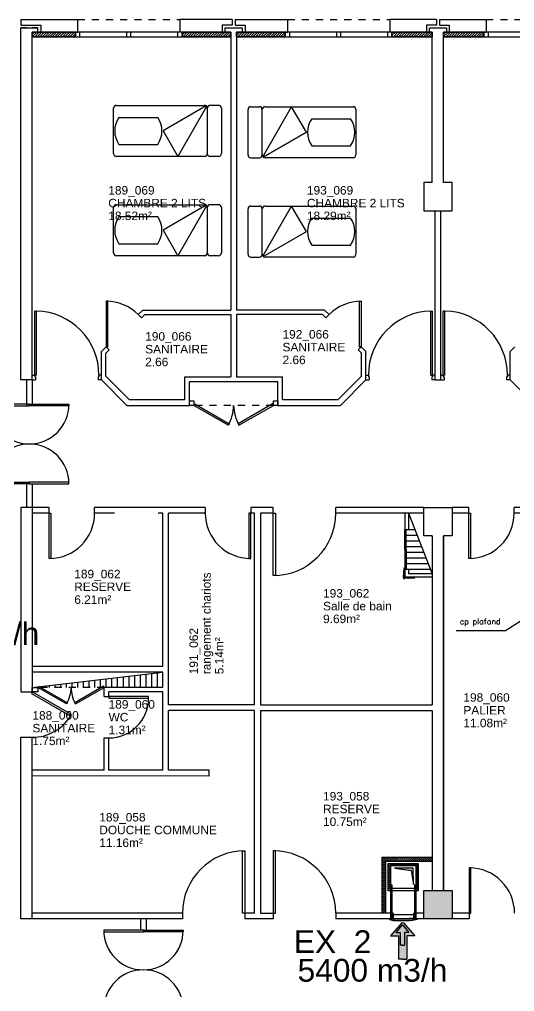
# Model space of a CAD drawing. Header units: millimetres. Extents: x -3.6 to 68.3, y -13.9 to 59.5.
# Drawn here: x 42.15 to 50.87, y -1.46 to 15.67 of the extents above; entities that cross this region are included whole.
import ezdxf
from ezdxf.enums import TextEntityAlignment as Align

# ---------------------------------------------------------------- set-up
doc = ezdxf.new("R2010")
doc.units = ezdxf.units.MM
for name, pattern in [('CACHÉ', [0.25, 0.125, -0.125]), ('CONTINU', [0]), ('POINTILLÉS', [0.1, 0.05, -0.05])]:
    doc.linetypes.add(name, pattern=pattern)
for name, color, linetype in [('001 mur', 7, 'Continuous'), ('001 Murs', 7, 'Continuous'), ('002 poteaux', 7, 'Continuous'), ('003 murs porteurs', 7, 'Continuous'), ('003 porte', 7, 'Continuous'), ('004 cloisons', 7, 'Continuous'), ('004 isolation', 8, 'Continuous'), ('005 Portes', 7, 'Continuous'), ('008 electrique', 7, 'Continuous'), ('317 Extraction rdc+1er', 8, 'Continuous'), ('32-Et futur', 30, 'Continuous'), ('400 Lits', 8, 'Continuous'), ('A_Etiqu_Local', 7, 'Continuous'), ('A_MUR_CLOIS', 7, 'CONTINU'), ('EXT', 10, 'Continuous'), ("Protection d'angle", 7, 'Continuous')]:
    doc.layers.add(name, color=color, linetype=linetype)
doc.styles.add('ARIAL', font='arial.ttf')
doc.styles.add('Attribut', font='arial.ttf')
doc.styles.add('ROMANS', font='ROMANS')
pattern_1 = [(45, (-145.07485, -56.446555), (-0.0176776695, 0.0176776695), [])]

# ---------------------------------------------------------------- blocks, each defined once
blk = doc.blocks.new('A_Etiqu_Local')
at = {"style": 'Attribut', "flags": 1}
for tag, p in [('CODE_HOPITAL', (-0.446, 1.632)), ('CODE_SITE', (-0.446, 1.407)), ('CODE_BATIMENT', (-0.446, 1.182)), ('CODE_SECTEUR', (-0.446, 0.957)), ('CODE_ETAGE', (-0.446, 0.732)), ('NOM_NORMALISE', (-0.446, -0.843)), ('SECTEUR_ACTIVITE', (-0.446, -1.068)), ('SOUS_SECTEUR_ACTIVITE', (-0.446, -1.293)), ('VOLUME', (-0.446, -1.518)), ('SERVICE', (-0.446, -1.743)), ('CODE_UG', (-0.446, -1.968)), ('CODE_UA', (-0.446, -2.193)), ('CODE_POLE', (-0.446, -2.418)), ('OCCUPANT_EXTERNE', (-0.446, -2.643)), ('DISPONIBILITE', (-0.446, -2.868)), ('ACCES_HANDICAPES', (-0.446, -3.093)), ('NATURE_SOL', (-0.446, -3.318)), ('RISQUE_LABORATOIRE', (-0.446, -3.543)), ('AMIANTE', (-0.446, -3.768))]:
    blk.add_attdef(tag, p, '', height=0.15, dxfattribs=at)
at = {"layer": 'A_Etiqu_Local', "style": 'Attribut'}
for tag, p in [('CODE_PIECE', (-0.446, 0.282)), ('NOM_USAGE', (-0.446, 0.057)), ('SURFACE', (-0.446, -0.168))]:
    blk.add_attdef(tag, p, '', height=0.15, dxfattribs=at)
blk = doc.blocks.new('new-FLECHE DF-csd')
blk.add_hatch(color=256).paths.add_polyline_path([(0, -0.018), (0, 0.018), (-0.254, 0.232), (-0.254, 0.078), (-0.7, 0.078), (-0.7, 0.018), (-0.7, 0), (-0.7, -0.018), (-0.7, -0.078), (-0.254, -0.078), (-0.254, -0.232)])
for p, q in [((0, 0.018), (-0.254, 0.232)), ((-0.254, 0.232), (-0.254, 0.078)), ((-0.254, 0.078), (-0.7, 0.078)), ((-0.7, 0.018), (-0.7, 0.078)), ((-0.7, 0.018), (-0.7, 0)), ((-0.7, -0.018), (-0.7, 0)), ((0, 0.018), (0, -0.018)), ((-0.7, -0.018), (-0.7, -0.078)), ((-0.254, -0.078), (-0.7, -0.078)), ((0, -0.018), (-0.254, -0.232)), ((-0.254, -0.232), (-0.254, -0.078))]:
    blk.add_line(p, q)

msp = doc.modelspace()

# ---------------------------------------------------------------- hatches: boundary and pattern name
at = {"layer": '32-Et futur'}
h = msp.add_hatch(color=8, dxfattribs=at)
h.dxf.hatch_style = 1
h.paths.add_polyline_path([(56.975, 7.074), (56.475, 7.074), (56.475, 6.574), (56.975, 6.574)])
h.paths.add_polyline_path([(49.775, 0.324), (49.423, 0.324), (49.275, 0.324), (49.275, -0.176), (49.775, -0.176)])
at = {"layer": 'EXT', "lineweight": 9}
h = msp.add_hatch(dxfattribs=at)
h.set_pattern_fill('ANSI31', color=8, scale=0.2, style=0)
h.set_pattern_definition(pattern_1)
h.paths.add_polyline_path([(48.609, 0.842), (49.423, 0.842), (49.423, 0.912), (48.539, 0.912), (48.539, -0.076), (48.609, -0.076)])
h.paths.add_polyline_path([(48.689, 0.762), (49.139, 0.762), (49.139, 0.36), (49.139, 0.32), (49.179, 0.32), (49.179, 0.802), (48.649, 0.802), (48.649, 0.32), (48.689, 0.32), (48.689, 0.419)], flags=17)
at = {"layer": 'EXT', "ltscale": 0.01}
msp.add_hatch(color=8, dxfattribs=at).paths.add_polyline_path([(49.095, 0.431), (49.09, 0.718), (48.76, 0.717), (49.051, 0.678)])
msp.add_hatch(color=8, dxfattribs=at).paths.add_polyline_path([(49.095, 0.431), (49.09, 0.718), (48.76, 0.717), (49.051, 0.678)])
at = {"layer": 'EXT', "lineweight": 9}
h = msp.add_hatch(dxfattribs=at)
h.set_pattern_fill('ANSI31', color=8, scale=0.2, style=0)
h.set_pattern_definition(pattern_1)
h.paths.add_polyline_path([(48.717, -0.176), (48.717, 0.419), (48.689, 0.419), (48.689, -0.176)])
h.paths.add_polyline_path([(49.139, -0.176), (49.139, 0.419), (49.111, 0.419), (49.111, -0.176)])

# ---------------------------------------------------------------- linework, layer by layer
at = {"layer": '001 mur', "color": 8, "linetype": 'Continuous'}
for p, q in [((42.375, 7.074), (42.175, 7.074)), ((42.175, 7.074), (42.175, 6.999)), ((42.375, 7.074), (42.375, 3.824)), ((42.675, 7.074), (42.375, 7.074)), ((42.675, 6.974), (42.675, 7.074)), ((43.475, 6.974), (43.475, 7.074)), ((44.875, 7.074), (43.475, 7.074)), ((45.425, 7.074), (44.875, 7.074)), ((45.425, 7.074), (45.425, 6.974)), ((46.623, 7.074), (46.225, 7.074)), ((46.225, 7.074), (46.225, 6.974)), ((46.623, 6.974), (46.623, 7.074)), ((47.723, 6.974), (47.723, 7.074)), ((49.275, 7.074), (47.723, 7.074)), ((49.275, 6.574), (49.275, 7.074)), ((49.275, 7.074), (49.775, 7.074)), ((49.775, 7.074), (49.775, 6.574)), ((42.175, 6.999), (42.175, 3.824)), ((42.675, 6.974), (42.375, 6.974)), ((43.825, 6.974), (43.475, 6.974)), ((44.675, 4.274), (44.675, 6.974)), ((44.775, 3.594), (44.775, 6.974)), ((45.425, 6.974), (44.775, 6.974)), ((46.295, 6.974), (46.225, 6.974)), ((46.295, 3.594), (46.295, 6.974)), ((46.623, 6.974), (46.395, 6.974)), ((49.275, 6.974), (47.723, 6.974)), ((49.158, 6.579), (48.961, 6.579)), ((49.119, 6.679), (49.003, 6.679)), ((49.423, 6.574), (49.275, 6.574)), ((49.423, 6.574), (49.423, 3.594)), ((49.623, 6.574), (49.623, 0.324)), ((49.623, 0.324), (49.623, 6.574)), ((49.623, 6.574), (49.623, 0.324)), ((49.775, 6.574), (49.623, 6.574)), ((49.202, 6.479), (48.961, 6.479)), ((49.237, 6.379), (48.962, 6.379)), ((49.276, 6.279), (48.962, 6.279)), ((49.315, 6.179), (48.963, 6.179)), ((49.354, 6.079), (48.963, 6.079)), ((49.423, 5.844), (48.943, 5.844)), ((49.394, 5.979), (49.003, 5.979)), ((49.423, 5.904), (49.003, 5.904)), ((44.675, 4.274), (42.375, 4.274)), ((44.675, 4.174), (42.375, 4.174)), ((42.375, 3.904), (44.675, 4.174)), ((44.175, 4.115), (44.175, 3.904)), ((44.275, 4.127), (44.275, 3.904)), ((44.375, 4.139), (44.375, 3.904)), ((44.475, 4.151), (44.475, 3.904)), ((44.575, 4.162), (44.575, 3.904)), ((44.675, 3.904), (44.675, 4.174)), ((42.775, 3.951), (42.775, 3.904)), ((42.875, 3.963), (42.875, 3.904)), ((42.975, 3.975), (42.975, 3.904)), ((43.075, 3.986), (43.075, 3.904)), ((43.175, 3.998), (43.175, 3.904)), ((43.275, 4.01), (43.275, 3.904)), ((43.375, 4.022), (43.375, 3.904)), ((43.475, 4.033), (43.475, 3.904)), ((43.575, 4.04), (43.575, 3.904)), ((43.675, 4.057), (43.675, 3.904)), ((43.775, 4.067), (43.775, 3.904)), ((43.875, 4.08), (43.875, 3.904)), ((43.975, 4.092), (43.975, 3.904)), ((44.075, 4.104), (44.075, 3.904)), ((42.175, 3.824), (42.375, 3.824)), ((42.375, 3.824), (42.375, 3.904)), ((42.375, 3.904), (42.475, 3.904)), ((42.475, 3.824), (42.375, 3.824)), ((42.475, 3.904), (42.475, 3.824)), ((42.575, 3.928), (42.575, 3.904)), ((42.675, 3.94), (42.675, 3.904)), ((43.645, 3.744), (43.645, 3.904)), ((44.675, 3.904), (43.645, 3.904)), ((44.675, 3.824), (43.725, 3.824)), ((44.675, 2.444), (44.675, 3.824)), ((46.295, 3.594), (44.775, 3.594)), ((46.295, 3.494), (44.775, 3.494)), ((44.775, 2.444), (44.775, 3.494)), ((46.295, -0.076), (46.295, 3.494)), ((49.423, 3.494), (49.423, 0.324)), ((43.645, 2.444), (43.645, 3.014)), ((43.645, 3.014), (43.725, 3.014)), ((43.725, 2.444), (43.725, 3.014)), ((43.645, 2.444), (42.375, 2.444)), ((44.675, 2.444), (43.725, 2.444)), ((45.495, 2.342), (45.495, 2.444)), ((49.275, -0.176), (49.275, 0.324)), ((49.275, 0.324), (49.423, 0.324)), ((49.423, 0.324), (49.775, 0.324)), ((49.775, 0.324), (49.775, -0.176)), ((45.023, -0.076), (42.375, -0.076)), ((45.023, -0.076), (45.023, -0.176)), ((46.123, -0.076), (46.123, -0.176)), ((46.295, -0.076), (46.123, -0.076)), ((46.395, -0.076), (46.623, -0.076)), ((46.623, -0.076), (46.623, -0.176)), ((47.723, -0.076), (47.723, -0.176)), ((48.689, -0.076), (47.723, -0.076)), ((49.275, -0.076), (49.139, -0.076)), ((45.023, -0.176), (42.375, -0.176)), ((46.623, -0.176), (46.123, -0.176)), ((49.275, -0.176), (47.723, -0.176)), ((49.775, -0.176), (49.275, -0.176))]:
    msp.add_line(p, q, dxfattribs=at)
at = {"layer": '001 mur', "color": 8}
for p, q in [((46.395, 6.974), (46.395, 3.594)), ((48.943, 6.974), (48.943, 6.679)), ((49.003, 6.974), (49.003, 6.679)), ((49.003, 6.679), (48.943, 6.679)), ((48.943, 6.679), (48.96, 6.679)), ((48.947, 5.979), (48.943, 6.679)), ((48.96, 6.679), (48.964, 5.979)), ((49.003, 5.979), (48.943, 5.979)), ((48.943, 5.979), (48.943, 5.844)), ((48.964, 5.979), (48.947, 5.979)), ((49.003, 5.979), (49.003, 5.904)), ((49.423, 5.844), (49.423, 3.594)), ((46.395, 3.594), (49.423, 3.594)), ((46.395, 3.494), (46.395, -0.076))]:
    msp.add_line(p, q, dxfattribs=at)
at = {"layer": '001 Murs', "color": 8, "linetype": 'Continuous'}
for p, q in [((43.725, 3.744), (43.725, 3.824)), ((43.645, 3.744), (43.725, 3.744))]:
    msp.add_line(p, q, dxfattribs=at)
at = {"layer": '002 poteaux', "color": 8, "linetype": 'Continuous'}
for p, q in [((49.425, 12.8), (49.275, 12.8)), ((49.275, 12.8), (49.275, 12.3)), ((49.775, 12.8), (49.625, 12.8)), ((49.775, 12.3), (49.775, 12.8)), ((49.275, 12.3), (49.775, 12.3))]:
    msp.add_line(p, q, dxfattribs=at)
at = {"layer": '003 murs porteurs', "color": 8, "linetype": 'CACHÉ'}
for p, q in [((43.175, 15.674), (44.975, 15.674)), ((46.875, 15.674), (48.675, 15.674)), ((50.375, 15.674), (52.175, 15.674))]:
    msp.add_line(p, q, dxfattribs=at)
at = {"layer": '003 murs porteurs', "color": 8, "linetype": 'POINTILLÉS'}
for p, q in [((42.475, 15.524), (42.175, 15.524)), ((42.375, 15.449), (42.475, 15.449)), ((42.375, 15.449), (42.475, 15.449)), ((42.475, 15.449), (42.475, 15.524))]:
    msp.add_line(p, q, dxfattribs=at)
at = {"layer": '003 murs porteurs', "color": 8, "linetype": 'Continuous'}
for p, q in [((45.775, 15.449), (45.775, 15.524)), ((45.775, 15.524), (46.075, 15.524)), ((45.875, 15.449), (45.775, 15.449)), ((45.875, 15.524), (45.975, 15.524)), ((46.075, 15.449), (45.975, 15.449)), ((46.075, 15.524), (46.075, 15.449)), ((49.375, 15.449), (49.375, 15.524)), ((49.375, 15.524), (49.675, 15.524)), ((49.425, 15.449), (49.375, 15.449)), ((49.425, 12.8), (49.425, 15.449)), ((49.475, 15.524), (49.575, 15.524)), ((49.625, 12.8), (49.625, 15.449)), ((49.675, 15.449), (49.625, 15.449)), ((49.675, 15.524), (49.675, 15.449))]:
    msp.add_line(p, q, dxfattribs=at)
at = {"layer": '003 porte', "color": 8, "linetype": 'Continuous'}
for p, q in [((43.707, 10.707), (43.677, 10.707)), ((43.677, 10.707), (43.677, 9.907)), ((43.707, 9.907), (43.707, 10.707)), ((48.143, 9.907), (48.143, 10.707)), ((48.143, 10.707), (48.173, 10.707)), ((48.173, 10.707), (48.173, 9.907)), ((42.419, 9.404), (42.419, 10.536)), ((42.449, 10.536), (42.419, 10.536)), ((42.449, 9.404), (42.449, 10.536)), ((49.401, 9.404), (49.401, 10.536)), ((49.401, 10.536), (49.431, 10.536)), ((49.431, 9.404), (49.431, 10.536)), ((49.619, 9.404), (49.619, 10.536)), ((49.649, 10.536), (49.619, 10.536)), ((49.649, 9.404), (49.649, 10.536)), ((43.677, 9.907), (43.707, 9.907)), ((48.173, 9.907), (48.143, 9.907)), ((42.375, 9.324), (42.375, 9.404)), ((42.375, 9.404), (42.419, 9.404)), ((42.375, 9.324), (42.435, 9.324)), ((42.419, 9.404), (42.419, 9.377)), ((42.449, 9.404), (42.419, 9.404)), ((42.419, 9.377), (42.435, 9.377)), ((42.435, 9.377), (42.435, 9.324)), ((43.535, 9.377), (43.535, 9.324)), ((43.551, 9.377), (43.535, 9.377)), ((43.595, 9.324), (43.535, 9.324)), ((43.551, 9.404), (43.551, 9.377)), ((43.595, 9.404), (43.551, 9.404)), ((43.595, 9.324), (43.595, 9.404)), ((48.255, 9.324), (48.255, 9.404)), ((48.255, 9.404), (48.299, 9.404)), ((48.255, 9.324), (48.315, 9.324)), ((48.299, 9.404), (48.299, 9.377)), ((48.299, 9.377), (48.315, 9.377)), ((48.315, 9.377), (48.315, 9.324)), ((49.401, 9.404), (49.431, 9.404)), ((49.415, 9.377), (49.415, 9.324)), ((49.431, 9.377), (49.415, 9.377)), ((49.475, 9.324), (49.415, 9.324)), ((49.431, 9.404), (49.431, 9.377)), ((49.475, 9.404), (49.431, 9.404)), ((49.475, 9.324), (49.475, 9.404)), ((49.576, 9.324), (49.576, 9.404)), ((49.576, 9.404), (49.619, 9.404)), ((49.576, 9.324), (49.635, 9.324)), ((49.619, 9.404), (49.619, 9.377)), ((49.649, 9.404), (49.619, 9.404)), ((49.619, 9.377), (49.635, 9.377)), ((49.635, 9.377), (49.635, 9.324)), ((50.735, 9.377), (50.735, 9.324)), ((50.751, 9.377), (50.735, 9.377)), ((50.795, 9.324), (50.735, 9.324)), ((50.751, 9.404), (50.751, 9.377)), ((50.795, 9.404), (50.751, 9.404)), ((50.795, 9.324), (50.795, 9.404)), ((45.145, 8.874), (45.145, 8.954)), ((45.145, 8.954), (45.225, 8.954)), ((45.225, 8.954), (45.225, 8.874)), ((46.625, 8.874), (46.625, 8.954)), ((46.625, 8.954), (46.705, 8.954)), ((46.705, 8.954), (46.705, 8.874)), ((45.225, 8.874), (45.145, 8.874)), ((46.705, 8.874), (46.625, 8.874)), ((42.675, 6.174), (42.675, 6.974)), ((42.675, 6.974), (42.705, 6.974)), ((42.705, 6.974), (42.705, 6.174)), ((46.195, 6.974), (46.195, 6.174)), ((46.225, 6.974), (46.195, 6.974)), ((46.225, 6.174), (46.225, 6.974)), ((46.623, 5.874), (46.623, 6.974)), ((46.623, 6.974), (46.664, 6.974)), ((46.664, 6.974), (46.664, 5.874)), ((50.068, 6.174), (50.068, 6.974)), ((50.068, 6.974), (50.098, 6.974)), ((50.098, 6.974), (50.098, 6.174)), ((42.705, 6.174), (42.675, 6.174)), ((46.195, 6.174), (46.225, 6.174)), ((50.098, 6.174), (50.068, 6.174)), ((46.664, 5.874), (46.623, 5.874)), ((42.375, 3.824), (42.36, 3.798)), ((42.36, 3.798), (43.053, 3.398)), ((43.068, 3.424), (42.375, 3.824)), ((42.475, 3.904), (42.488, 3.926)), ((42.981, 3.612), (42.475, 3.904)), ((42.488, 3.926), (42.994, 3.634)), ((43.632, 3.926), (43.126, 3.634)), ((43.138, 3.612), (43.645, 3.904)), ((43.645, 3.904), (43.632, 3.926)), ((42.994, 3.634), (42.981, 3.612)), ((43.126, 3.634), (43.138, 3.612)), ((44.425, 3.744), (43.725, 3.744)), ((43.725, 3.744), (43.725, 3.714)), ((43.725, 3.714), (44.425, 3.714)), ((44.425, 3.714), (44.425, 3.744)), ((43.053, 3.398), (43.068, 3.424)), ((46.082, -0.076), (46.082, 1.024)), ((46.082, 1.024), (46.123, 1.024)), ((46.123, 1.024), (46.123, -0.076)), ((46.664, 1.024), (46.623, 1.024)), ((46.623, 1.024), (46.623, -0.076)), ((46.664, -0.076), (46.664, 1.024)), ((50.105, 0.724), (50.075, 0.724)), ((50.075, 0.724), (50.075, -0.076)), ((50.105, -0.076), (50.105, 0.724)), ((46.123, -0.076), (46.082, -0.076)), ((46.623, -0.076), (46.664, -0.076)), ((50.075, -0.076), (50.105, -0.076))]:
    msp.add_line(p, q, dxfattribs=at)
at = {"layer": '003 porte', "color": 8, "linetype": 'CACHÉ'}
for p, q in [((46.625, 8.874), (45.225, 8.874)), ((43.645, 3.904), (42.475, 3.904))]:
    msp.add_line(p, q, dxfattribs=at)
at = {"layer": '003 porte', "color": 8, "linetype": 'Continuous'}
for centre, radius, start, end in [((43.677, 9.907), 0.8, 45, 90), ((48.173, 9.907), 0.8, 90, 135), ((42.675, 6.974), 0.8, 270, 0), ((46.225, 6.974), 0.8, 180, 270), ((46.623, 6.974), 1.1, 270, 0), ((50.068, 6.974), 0.8, 270, 0), ((42.475, 3.904), 0.585, 330, 0), ((43.645, 3.904), 0.585, 180, 210), ((43.725, 3.714), 0.7, 270, 0), ((42.375, 3.824), 0.8, 270, 330), ((46.123, -0.076), 1.1, 90, 180), ((46.623, -0.076), 1.1, 360, 90), ((50.075, -0.076), 0.8, 360, 90)]:
    msp.add_arc(centre, radius, start, end, dxfattribs=at)
at = {"layer": '003 porte', "color": 8}
for centre, start, end in [((42.419, 9.404), 0, 88.4814), ((49.431, 9.404), 91.5186, 180), ((49.619, 9.404), 0, 88.4814)]:
    msp.add_arc(centre, 1.132, start, end, dxfattribs=at)
at = {"layer": '004 cloisons', "color": 8, "linetype": 'Continuous'}
for p, q in [((42.175, 15.674), (42.175, 15.574)), ((42.175, 15.674), (43.175, 15.674)), ((43.175, 15.674), (43.175, 15.449)), ((44.975, 15.674), (44.975, 15.449)), ((45.9, 15.674), (44.975, 15.674)), ((45.9, 15.674), (45.9, 15.574)), ((45.95, 15.674), (46.875, 15.674)), ((45.95, 15.674), (45.95, 15.574)), ((46.875, 15.674), (46.875, 15.449)), ((48.675, 15.674), (48.675, 15.449)), ((49.5, 15.674), (48.675, 15.674)), ((49.5, 15.674), (49.5, 15.574)), ((49.55, 15.674), (50.375, 15.674)), ((49.55, 15.674), (49.55, 15.574)), ((50.375, 15.674), (50.375, 15.449)), ((42.175, 15.574), (42.525, 15.574)), ((42.175, 15.524), (42.375, 15.524)), ((42.175, 9.399), (42.175, 15.524)), ((42.375, 15.524), (42.475, 15.524)), ((42.375, 9.324), (42.375, 15.449)), ((42.375, 15.449), (42.475, 15.449)), ((42.475, 15.449), (42.475, 15.524)), ((42.525, 15.574), (42.525, 15.449)), ((42.525, 15.449), (43.175, 15.449)), ((43.135, 15.449), (43.135, 15.369)), ((43.215, 15.449), (43.135, 15.449)), ((44.935, 15.449), (43.215, 15.449)), ((43.215, 15.369), (43.215, 15.449)), ((44.035, 15.449), (44.035, 15.369)), ((44.115, 15.449), (44.035, 15.449)), ((44.115, 15.369), (44.115, 15.449)), ((44.935, 15.449), (44.935, 15.369)), ((45.015, 15.449), (44.935, 15.449)), ((45.725, 15.449), (44.975, 15.449)), ((45.015, 15.369), (45.015, 15.449)), ((45.725, 15.574), (45.725, 15.449)), ((45.9, 15.574), (45.725, 15.574)), ((45.875, 15.449), (45.875, 10.554)), ((45.95, 15.574), (46.125, 15.574)), ((45.975, 15.449), (45.975, 10.554)), ((46.125, 15.574), (46.125, 15.449)), ((46.125, 15.449), (46.875, 15.449)), ((46.835, 15.449), (46.835, 15.369)), ((46.915, 15.449), (46.835, 15.449)), ((48.635, 15.449), (46.915, 15.449)), ((46.915, 15.369), (46.915, 15.449)), ((47.735, 15.449), (47.735, 15.369)), ((47.815, 15.449), (47.735, 15.449)), ((47.815, 15.369), (47.815, 15.449)), ((48.635, 15.449), (48.635, 15.369)), ((48.715, 15.449), (48.635, 15.449)), ((49.325, 15.449), (48.675, 15.449)), ((48.715, 15.369), (48.715, 15.449)), ((49.325, 15.574), (49.325, 15.449)), ((49.5, 15.574), (49.325, 15.574)), ((49.55, 15.574), (49.725, 15.574)), ((49.725, 15.574), (49.725, 15.449)), ((49.725, 15.449), (50.375, 15.449)), ((50.335, 15.449), (50.335, 15.369)), ((50.415, 15.449), (50.335, 15.449)), ((52.135, 15.449), (50.415, 15.449)), ((50.415, 15.369), (50.415, 15.449)), ((43.135, 15.369), (43.215, 15.369)), ((43.215, 15.369), (44.935, 15.369)), ((44.035, 15.369), (44.115, 15.369)), ((44.935, 15.369), (45.015, 15.369)), ((46.835, 15.369), (46.915, 15.369)), ((46.915, 15.369), (48.635, 15.369)), ((47.735, 15.369), (47.815, 15.369)), ((48.635, 15.369), (48.715, 15.369)), ((50.335, 15.369), (50.415, 15.369)), ((50.415, 15.369), (52.135, 15.369)), ((49.475, 9.324), (49.475, 12.3)), ((49.575, 9.324), (49.575, 12.3)), ((44.243, 10.472), (44.325, 10.554)), ((44.243, 10.472), (44.299, 10.416)), ((44.299, 10.416), (44.358, 10.474)), ((44.325, 10.554), (45.875, 10.554)), ((44.358, 10.474), (45.875, 10.474)), ((45.875, 10.474), (45.875, 9.374)), ((47.525, 10.554), (45.975, 10.554)), ((47.492, 10.474), (45.975, 10.474)), ((45.975, 10.474), (45.975, 9.374)), ((47.551, 10.416), (47.492, 10.474)), ((47.607, 10.472), (47.525, 10.554)), ((47.607, 10.472), (47.551, 10.416)), ((43.595, 9.824), (43.677, 9.907)), ((43.595, 9.324), (43.595, 9.824)), ((43.675, 9.791), (43.734, 9.85)), ((43.675, 9.386), (43.675, 9.791)), ((43.677, 9.907), (43.734, 9.85)), ((48.173, 9.907), (48.117, 9.85)), ((48.175, 9.791), (48.117, 9.85)), ((48.255, 9.824), (48.173, 9.907)), ((48.175, 9.386), (48.175, 9.791)), ((48.255, 9.324), (48.255, 9.824)), ((50.795, 9.824), (50.877, 9.907)), ((50.795, 9.324), (50.795, 9.824)), ((42.175, 9.324), (42.175, 9.399)), ((42.375, 9.324), (42.175, 9.324)), ((42.274, 9.324), (42.274, 8.863)), ((42.374, 9.324), (42.374, 8.863)), ((43.595, 9.324), (44.045, 8.874)), ((43.675, 9.386), (44.086, 8.974)), ((45.065, 8.974), (45.065, 9.374)), ((45.065, 9.374), (45.875, 9.374)), ((45.145, 9.294), (46.705, 9.294)), ((45.145, 8.874), (45.145, 9.294)), ((45.975, 9.374), (46.785, 9.374)), ((46.705, 8.874), (46.705, 9.294)), ((46.785, 8.974), (46.785, 9.374)), ((48.175, 9.386), (47.764, 8.974)), ((48.255, 9.324), (47.805, 8.874)), ((49.475, 9.324), (49.575, 9.324)), ((50.795, 9.324), (51.245, 8.874)), ((44.086, 8.974), (45.065, 8.974)), ((46.785, 8.974), (47.764, 8.974)), ((44.045, 8.874), (45.145, 8.874)), ((46.705, 8.874), (47.805, 8.874)), ((42.274, 7.493), (42.274, 7.074)), ((42.374, 7.493), (42.374, 7.074)), ((50.068, 7.074), (49.775, 7.074)), ((50.068, 6.974), (50.068, 7.074)), ((51.125, 7.074), (50.868, 7.074)), ((50.868, 6.974), (50.868, 7.074)), ((50.068, 6.974), (49.775, 6.974)), ((51.025, 6.974), (50.868, 6.974)), ((42.175, 3.024), (42.375, 3.024)), ((42.175, -0.101), (42.175, 3.024)), ((42.375, -0.176), (42.375, 3.024)), ((45.495, 2.444), (44.775, 2.444)), ((45.495, 2.342), (42.375, 2.344)), ((42.175, -0.176), (42.175, -0.101)), ((50.075, -0.076), (49.775, -0.076)), ((50.075, -0.076), (50.075, -0.176)), ((42.375, -0.176), (42.175, -0.176)), ((44.286, -0.176), (44.286, -0.374)), ((44.386, -0.176), (44.386, -0.374)), ((50.075, -0.176), (49.775, -0.176))]:
    msp.add_line(p, q, dxfattribs=at)
at = {"layer": '004 cloisons', "color": 8}
msp.add_line((46.395, 3.494), (49.423, 3.494), dxfattribs=at)
at = {"layer": '004 isolation', "color": 8, "linetype": 'Continuous'}
for p, q in [((42.411, 15.449), (42.375, 15.413)), ((42.375, 15.449), (43.135, 15.449)), ((42.375, 15.369), (42.375, 15.449)), ((42.375, 15.449), (43.135, 15.449)), ((42.375, 15.369), (42.375, 15.449)), ((42.375, 15.449), (42.375, 15.369)), ((43.135, 15.449), (42.375, 15.449)), ((42.376, 15.369), (42.455, 15.449)), ((42.5, 15.449), (42.42, 15.369)), ((42.464, 15.369), (42.544, 15.449)), ((42.588, 15.449), (42.508, 15.369)), ((42.552, 15.369), (42.632, 15.449)), ((42.676, 15.449), (42.596, 15.369)), ((42.641, 15.369), (42.721, 15.449)), ((42.765, 15.449), (42.685, 15.369)), ((42.729, 15.369), (42.809, 15.449)), ((42.853, 15.449), (42.773, 15.369)), ((42.817, 15.369), (42.897, 15.449)), ((42.942, 15.449), (42.862, 15.369)), ((42.906, 15.369), (42.986, 15.449)), ((43.03, 15.449), (42.95, 15.369)), ((42.994, 15.369), (43.074, 15.449)), ((43.118, 15.449), (43.038, 15.369)), ((43.083, 15.369), (43.135, 15.422)), ((43.135, 15.449), (43.135, 15.369)), ((43.135, 15.449), (43.135, 15.369)), ((43.135, 15.369), (43.135, 15.449)), ((45.019, 15.449), (45.015, 15.445)), ((45.015, 15.401), (45.063, 15.449)), ((45.015, 15.449), (45.875, 15.449)), ((45.015, 15.369), (45.015, 15.449)), ((45.015, 15.449), (45.875, 15.449)), ((45.015, 15.369), (45.015, 15.449)), ((45.015, 15.449), (45.015, 15.369)), ((45.875, 15.449), (45.015, 15.449)), ((45.107, 15.449), (45.027, 15.369)), ((45.071, 15.369), (45.151, 15.449)), ((45.196, 15.449), (45.116, 15.369)), ((45.16, 15.369), (45.24, 15.449)), ((45.284, 15.449), (45.204, 15.369)), ((45.248, 15.369), (45.328, 15.449)), ((45.372, 15.449), (45.292, 15.369)), ((45.337, 15.369), (45.417, 15.449)), ((45.461, 15.449), (45.381, 15.369)), ((45.425, 15.369), (45.505, 15.449)), ((45.549, 15.449), (45.469, 15.369)), ((45.513, 15.369), (45.593, 15.449)), ((45.638, 15.449), (45.558, 15.369)), ((45.602, 15.369), (45.682, 15.449)), ((45.726, 15.449), (45.646, 15.369)), ((45.69, 15.369), (45.77, 15.449)), ((45.814, 15.449), (45.734, 15.369)), ((45.778, 15.369), (45.858, 15.449)), ((45.875, 15.422), (45.823, 15.369)), ((45.875, 15.449), (45.875, 15.369)), ((45.875, 15.449), (45.875, 15.369)), ((45.875, 15.369), (45.875, 15.449)), ((45.991, 15.449), (45.975, 15.433)), ((45.975, 15.389), (46.035, 15.449)), ((46.835, 15.449), (45.975, 15.449)), ((45.975, 15.449), (45.975, 15.369)), ((46.835, 15.449), (45.975, 15.449)), ((45.975, 15.449), (45.975, 15.369)), ((45.975, 15.369), (45.975, 15.449)), ((45.975, 15.449), (46.835, 15.449)), ((46.079, 15.449), (45.999, 15.369)), ((46.044, 15.369), (46.124, 15.449)), ((46.168, 15.449), (46.088, 15.369)), ((46.132, 15.369), (46.212, 15.449)), ((46.256, 15.449), (46.176, 15.369)), ((46.22, 15.369), (46.3, 15.449)), ((46.345, 15.449), (46.265, 15.369)), ((46.309, 15.369), (46.389, 15.449)), ((46.433, 15.449), (46.353, 15.369)), ((46.397, 15.369), (46.477, 15.449)), ((46.521, 15.449), (46.441, 15.369)), ((46.486, 15.369), (46.566, 15.449)), ((46.61, 15.449), (46.53, 15.369)), ((46.574, 15.369), (46.654, 15.449)), ((46.698, 15.449), (46.618, 15.369)), ((46.662, 15.369), (46.742, 15.449)), ((46.787, 15.449), (46.707, 15.369)), ((46.751, 15.369), (46.831, 15.449)), ((46.835, 15.369), (46.835, 15.449)), ((46.835, 15.369), (46.835, 15.449)), ((46.835, 15.449), (46.835, 15.369)), ((48.731, 15.449), (48.715, 15.433)), ((48.715, 15.389), (48.775, 15.449)), ((48.715, 15.449), (49.425, 15.449)), ((48.715, 15.369), (48.715, 15.449)), ((48.715, 15.449), (49.425, 15.449)), ((48.715, 15.369), (48.715, 15.449)), ((48.715, 15.449), (48.715, 15.369)), ((49.425, 15.449), (48.715, 15.449)), ((48.819, 15.449), (48.739, 15.369)), ((48.784, 15.369), (48.864, 15.449)), ((48.908, 15.449), (48.828, 15.369)), ((48.872, 15.369), (48.952, 15.449)), ((48.996, 15.449), (48.916, 15.369)), ((48.96, 15.369), (49.04, 15.449)), ((49.085, 15.449), (49.005, 15.369)), ((49.049, 15.369), (49.129, 15.449)), ((49.173, 15.449), (49.093, 15.369)), ((49.137, 15.369), (49.217, 15.449)), ((49.261, 15.449), (49.181, 15.369)), ((49.226, 15.369), (49.306, 15.449)), ((49.35, 15.449), (49.27, 15.369)), ((49.314, 15.369), (49.394, 15.449)), ((49.425, 15.436), (49.358, 15.369)), ((49.425, 15.449), (49.425, 15.369)), ((49.425, 15.449), (49.425, 15.369)), ((49.425, 15.369), (49.425, 15.449)), ((49.659, 15.449), (49.625, 15.415)), ((49.625, 15.371), (49.703, 15.449)), ((49.625, 15.449), (50.335, 15.449)), ((49.625, 15.369), (49.625, 15.449)), ((49.625, 15.449), (50.335, 15.449)), ((49.625, 15.369), (49.625, 15.449)), ((49.625, 15.449), (49.625, 15.369)), ((50.335, 15.449), (49.625, 15.449)), ((49.748, 15.449), (49.668, 15.369)), ((49.712, 15.369), (49.792, 15.449)), ((49.836, 15.449), (49.756, 15.369)), ((49.8, 15.369), (49.88, 15.449)), ((49.924, 15.449), (49.844, 15.369)), ((49.889, 15.369), (49.969, 15.449)), ((50.013, 15.449), (49.933, 15.369)), ((49.977, 15.369), (50.057, 15.449)), ((50.101, 15.449), (50.021, 15.369)), ((50.065, 15.369), (50.145, 15.449)), ((50.189, 15.449), (50.11, 15.369)), ((50.154, 15.369), (50.234, 15.449)), ((50.278, 15.449), (50.198, 15.369)), ((50.242, 15.369), (50.322, 15.449)), ((50.335, 15.418), (50.286, 15.369)), ((50.335, 15.449), (50.335, 15.369)), ((50.335, 15.449), (50.335, 15.369)), ((50.335, 15.369), (50.335, 15.449)), ((43.135, 15.369), (42.375, 15.369)), ((43.135, 15.369), (42.375, 15.369)), ((42.375, 15.369), (43.135, 15.369)), ((43.135, 15.377), (43.127, 15.369)), ((45.875, 15.369), (45.015, 15.369)), ((45.875, 15.369), (45.015, 15.369)), ((45.015, 15.369), (45.875, 15.369)), ((45.867, 15.369), (45.875, 15.377)), ((45.975, 15.369), (46.835, 15.369)), ((45.975, 15.369), (46.835, 15.369)), ((46.835, 15.369), (45.975, 15.369)), ((46.835, 15.409), (46.795, 15.369)), ((49.425, 15.369), (48.715, 15.369)), ((49.425, 15.369), (48.715, 15.369)), ((48.715, 15.369), (49.425, 15.369)), ((49.402, 15.369), (49.425, 15.392)), ((50.335, 15.369), (49.625, 15.369)), ((50.335, 15.369), (49.625, 15.369)), ((49.625, 15.369), (50.335, 15.369)), ((50.33, 15.369), (50.335, 15.374))]:
    msp.add_line(p, q, dxfattribs=at)
at = {"layer": '005 Portes', "color": 8, "linetype": 'Continuous'}
for p, q in [((42.323, 8.893), (41.623, 8.893)), ((41.623, 8.863), (42.323, 8.863)), ((42.323, 8.863), (42.323, 8.893)), ((42.323, 8.893), (43.023, 8.893)), ((42.323, 8.863), (42.323, 8.893)), ((43.023, 8.863), (42.323, 8.863)), ((43.023, 8.893), (43.023, 8.863)), ((45.225, 8.874), (45.24, 8.9)), ((45.831, 8.524), (45.225, 8.874)), ((45.24, 8.9), (45.846, 8.55)), ((46.61, 8.9), (46.004, 8.55)), ((46.019, 8.524), (46.625, 8.874)), ((46.625, 8.874), (46.61, 8.9)), ((45.846, 8.55), (45.831, 8.524)), ((46.004, 8.55), (46.019, 8.524)), ((41.623, 7.523), (42.323, 7.523)), ((42.323, 7.493), (41.623, 7.493)), ((42.323, 7.523), (42.323, 7.493)), ((43.023, 7.523), (42.323, 7.523)), ((42.323, 7.523), (42.323, 7.493)), ((42.323, 7.493), (43.023, 7.493)), ((43.023, 7.493), (43.023, 7.523)), ((44.335, -0.374), (43.635, -0.374)), ((43.635, -0.374), (43.635, -0.404)), ((43.635, -0.404), (44.335, -0.404)), ((44.335, -0.404), (44.335, -0.374)), ((44.335, -0.374), (45.035, -0.374)), ((44.335, -0.404), (44.335, -0.374)), ((45.035, -0.404), (44.335, -0.404)), ((45.035, -0.374), (45.035, -0.404))]:
    msp.add_line(p, q, dxfattribs=at)
for centre, start, end in [((42.323, 8.893), 180, 270), ((42.323, 8.893), 270, 360), ((45.225, 8.874), 330, 0), ((46.625, 8.874), 180, 210), ((42.323, 7.493), 90, 180), ((42.323, 7.493), 360, 90), ((44.335, -0.374), 180, 270), ((44.335, -0.374), 270, 360), ((44.335, -1.774), 90, 180), ((44.335, -1.774), 360, 90)]:
    msp.add_arc(centre, 0.7, start, end, dxfattribs=at)
at = {"layer": '008 electrique', "color": 8}
msp.add_line((49.003, 6.974), (49.423, 5.904), dxfattribs=at)
at = {"layer": '317 Extraction rdc+1er', "color": 8, "linetype": 'Continuous'}
for p, q in [((50.715, 4.909), (51.38, 5.333)), ((49.845, 4.909), (50.715, 4.909))]:
    msp.add_line(p, q, dxfattribs=at)
at = {"layer": '400 Lits', "color": 8, "linetype": 'Continuous'}
for p, q in [((43.81, 13.31), (43.81, 14.11)), ((43.86, 14.16), (45.41, 14.16)), ((45.441, 14.149), (44.68, 13.71)), ((45.449, 14.141), (44.94, 13.26)), ((45.46, 14.11), (45.46, 13.31)), ((45.46, 14.11), (45.46, 13.31)), ((45.46, 14.11), (45.46, 13.31)), ((45.66, 14.16), (45.51, 14.16)), ((45.71, 14.11), (45.71, 13.31)), ((46.178, 13.286), (46.178, 14.086)), ((46.228, 14.136), (46.378, 14.136)), ((46.428, 13.286), (46.428, 14.086)), ((46.428, 13.286), (46.428, 14.086)), ((46.428, 13.286), (46.428, 14.086)), ((46.439, 13.255), (46.947, 14.136)), ((46.478, 14.136), (48.028, 14.136)), ((47.207, 13.686), (46.947, 14.136)), ((48.078, 14.086), (48.078, 13.286)), ((43.904, 13.949), (44.586, 13.949)), ((47.302, 13.925), (47.983, 13.925)), ((44.68, 13.71), (44.94, 13.26)), ((47.207, 13.686), (46.447, 13.247)), ((46.447, 13.247), (47.207, 13.686)), ((43.904, 13.472), (44.586, 13.472)), ((47.302, 13.448), (47.983, 13.448)), ((45.41, 13.26), (43.86, 13.26)), ((45.66, 13.26), (45.51, 13.26)), ((46.228, 13.236), (46.378, 13.236)), ((48.028, 13.236), (46.478, 13.236)), ((43.81, 11.56), (43.81, 12.36)), ((43.86, 12.41), (45.41, 12.41)), ((45.441, 12.399), (44.68, 11.96)), ((45.449, 12.391), (44.94, 11.51)), ((45.46, 12.36), (45.46, 11.56)), ((45.46, 12.36), (45.46, 11.56)), ((45.46, 12.36), (45.46, 11.56)), ((45.66, 12.41), (45.51, 12.41)), ((45.71, 12.36), (45.71, 11.56)), ((46.178, 11.536), (46.178, 12.336)), ((46.228, 12.386), (46.378, 12.386)), ((46.428, 11.536), (46.428, 12.336)), ((46.428, 11.536), (46.428, 12.336)), ((46.428, 11.536), (46.428, 12.336)), ((46.439, 11.505), (46.947, 12.386)), ((46.478, 12.386), (48.028, 12.386)), ((47.207, 11.936), (46.947, 12.386)), ((48.078, 12.336), (48.078, 11.536)), ((43.904, 12.199), (44.586, 12.199)), ((47.302, 12.175), (47.983, 12.175)), ((44.68, 11.96), (44.94, 11.51)), ((46.447, 11.497), (47.207, 11.936)), ((43.904, 11.722), (44.586, 11.722)), ((47.302, 11.698), (47.983, 11.698)), ((45.41, 11.51), (43.86, 11.51)), ((45.66, 11.51), (45.51, 11.51)), ((46.228, 11.486), (46.378, 11.486)), ((48.028, 11.486), (46.478, 11.486))]:
    msp.add_line(p, q, dxfattribs=at)
for centre, radius, start, end in [((43.86, 14.11), 0.05, 89.9982, 179.9983), ((45.41, 14.11), 0.05, 0.0001, 89.9999), ((45.51, 14.11), 0.05, 90.0001, 179.9999), ((45.66, 14.11), 0.05, 360, 90), ((46.228, 14.086), 0.05, 89.9982, 179.9983), ((46.378, 14.086), 0.05, 0.0017, 90.0018), ((46.478, 14.086), 0.05, 89.9982, 179.9983), ((48.028, 14.086), 0.05, 360, 90), ((44.245, 13.71), 0.416, 145.0078, 214.9925), ((44.245, 13.71), 0.416, 325.0079, 34.9919), ((47.643, 13.686), 0.416, 145.0078, 214.9925), ((47.643, 13.686), 0.416, 325.0079, 34.9919), ((43.86, 13.31), 0.05, 180.0005, 270.0006), ((45.41, 13.31), 0.05, 269.9982, 359.9983), ((45.51, 13.31), 0.05, 180.0017, 270.0018), ((45.66, 13.31), 0.05, 269.9982, 359.9983), ((46.228, 13.286), 0.05, 180.0005, 270.0006), ((46.378, 13.286), 0.05, 269.9995, 359.9994), ((46.478, 13.286), 0.05, 180.0006, 270.0005), ((48.028, 13.286), 0.05, 269.9982, 359.9983), ((43.86, 12.36), 0.05, 89.9982, 179.9983), ((45.41, 12.36), 0.05, 0.0001, 89.9999), ((45.51, 12.36), 0.05, 90.0001, 179.9999), ((45.66, 12.36), 0.05, 360, 90), ((46.228, 12.336), 0.05, 89.9982, 179.9983), ((46.378, 12.336), 0.05, 0.0017, 90.0018), ((46.478, 12.336), 0.05, 89.9982, 179.9983), ((48.028, 12.336), 0.05, 360, 90), ((44.245, 11.96), 0.416, 145.0078, 214.9925), ((44.245, 11.96), 0.416, 325.0079, 34.9919), ((47.643, 11.936), 0.416, 145.0078, 214.9925), ((47.643, 11.936), 0.416, 325.0079, 34.9919), ((43.86, 11.56), 0.05, 180.0005, 270.0006), ((45.41, 11.56), 0.05, 269.9982, 359.9983), ((45.51, 11.56), 0.05, 180.0017, 270.0018), ((45.66, 11.56), 0.05, 269.9982, 359.9983), ((46.228, 11.536), 0.05, 180.0005, 270.0006), ((46.378, 11.536), 0.05, 269.9995, 359.9994), ((46.478, 11.536), 0.05, 180.0006, 270.0005), ((48.028, 11.536), 0.05, 269.9982, 359.9983)]:
    msp.add_arc(centre, radius, start, end, dxfattribs=at)
at = {"layer": 'A_MUR_CLOIS', "color": 8, "linetype": 'Continuous'}
msp.add_line((44.675, 6.974), (44.595, 6.974), dxfattribs=at)
at = {"layer": 'EXT', "color": 8}
for p, q in [((48.539, -0.076), (48.539, 0.912)), ((48.539, 0.912), (49.423, 0.912)), ((48.609, -0.076), (48.609, 0.842)), ((48.609, 0.842), (49.423, 0.842)), ((48.717, -0.077), (48.717, -0.176)), ((48.735, -0.077), (48.717, -0.077)), ((48.735, -0.077), (48.735, -0.176)), ((49.093, -0.103), (48.735, -0.103)), ((48.744, -0.176), (48.744, -0.167)), ((48.744, -0.167), (49.022, -0.167)), ((49.084, -0.167), (49.022, -0.167)), ((49.084, -0.176), (49.084, -0.167)), ((49.093, -0.077), (49.093, -0.176)), ((49.093, -0.077), (49.111, -0.077)), ((49.111, -0.077), (49.111, -0.176)), ((48.671, -0.176), (48.671, -0.185)), ((48.671, -0.185), (48.744, -0.203)), ((48.717, -0.176), (48.735, -0.176)), ((48.735, -0.176), (48.744, -0.176)), ((48.744, -0.176), (48.744, -0.203)), ((48.744, -0.176), (49.022, -0.176)), ((48.744, -0.203), (49.022, -0.203)), ((49.084, -0.176), (49.022, -0.176)), ((49.084, -0.203), (49.022, -0.203)), ((49.093, -0.176), (49.084, -0.176)), ((49.084, -0.176), (49.084, -0.203)), ((49.157, -0.185), (49.084, -0.203)), ((49.111, -0.176), (49.093, -0.176)), ((49.157, -0.176), (49.157, -0.185))]:
    msp.add_line(p, q, dxfattribs=at)
for points in [[(48.689, 0.32), (48.649, 0.32), (48.649, 0.802), (49.179, 0.802), (49.179, 0.32), (49.139, 0.32)], [(48.689, 0.36), (48.689, 0.762), (49.139, 0.762), (49.139, 0.36)], [(48.717, -0.176), (48.717, 0.419), (48.689, 0.419), (48.689, -0.176), (48.717, -0.176)], [(49.139, -0.176), (49.139, 0.419), (49.111, 0.419), (49.111, -0.176), (49.139, -0.176)]]:
    msp.add_lwpolyline(points, dxfattribs=at)
at = {"layer": 'EXT', "color": 8, "ltscale": 0.5}
msp.add_lwpolyline([(49.139, 0.36), (49.139, 0.36), (49.139, 0.762), (48.689, 0.762), (48.689, 0.36)], dxfattribs=at)
at = {"layer": 'EXT', "color": 8, "ltscale": 0.01}
msp.add_lwpolyline([(49.095, 0.431), (49.09, 0.718), (48.76, 0.717), (49.051, 0.678), (49.095, 0.431)], dxfattribs=at)
msp.add_lwpolyline([(49.095, 0.431), (49.09, 0.718), (48.76, 0.717), (49.051, 0.678), (49.095, 0.431)], dxfattribs=at)
at = {"layer": 'EXT', "color": 8, "linetype": 'CACHÉ', "ltscale": 20}
for points in [[(49.111, 0.36), (48.717, 0.36)], [(49.111, 0.32), (48.717, 0.32)]]:
    msp.add_lwpolyline(points, dxfattribs=at)
at = {"layer": "Protection d'angle", "color": 8}
for p, q in [((48.92, 5.839), (48.928, 6.008)), ((48.932, 6.008), (48.932, 6.005)), ((48.932, 6.005), (48.932, 5.906)), ((48.932, 5.848), (48.927, 5.833)), ((48.932, 5.906), (48.929, 5.906)), ((48.929, 5.906), (48.929, 5.9)), ((48.929, 5.9), (48.932, 5.9)), ((48.932, 5.9), (48.932, 5.848)), ((48.932, 5.827), (48.947, 5.833)), ((49.108, 5.828), (48.938, 5.821)), ((48.947, 5.833), (48.999, 5.833)), ((48.999, 5.833), (48.999, 5.829)), ((48.999, 5.829), (49.005, 5.829)), ((49.005, 5.829), (49.005, 5.833)), ((49.005, 5.833), (49.104, 5.833)), ((49.104, 5.833), (49.108, 5.833))]:
    msp.add_line(p, q, dxfattribs=at)
for centre, radius, start, end in [((48.93, 6.008), 0.00212, 0, 180), ((48.929, 5.83), 0.0123, 135.0571, 225.0571), ((48.928, 5.829), 0.00399, 119.6605, 224.1444), ((48.928, 5.829), 0.00399, 225.8556, 330.3395), ((49.108, 5.831), 0.00212, 269.9946, 89.9946), ((48.929, 5.83), 0.0123, 225.0571, 314.9374)]:
    msp.add_arc(centre, radius, start, end, dxfattribs=at)

# ---------------------------------------------------------------- block references
at = {"layer": 'A_Etiqu_Local', "color": 8}
ref = msp.add_blockref('A_Etiqu_Local', (44.162, 12.306), dxfattribs=at)
ref.add_attrib('CODE_PIECE', '189_069', (43.716, 12.588), dxfattribs={"height": 0.15, "style": 'Attribut'})
ref.add_attrib('NOM_USAGE', 'CHAMBRE 2 LITS', (43.716, 12.363), dxfattribs={"height": 0.15, "style": 'Attribut'})
ref.add_attrib('SURFACE', '18.52m²', (43.716, 12.138), dxfattribs={"height": 0.15, "style": 'Attribut'})
ref = msp.add_blockref('A_Etiqu_Local', (47.662, 12.306), dxfattribs=at)
ref.add_attrib('CODE_PIECE', '193_069', (47.216, 12.588), dxfattribs={"height": 0.15, "style": 'Attribut'})
ref.add_attrib('NOM_USAGE', 'CHAMBRE 2 LITS', (47.216, 12.363), dxfattribs={"height": 0.15, "style": 'Attribut'})
ref.add_attrib('SURFACE', '18.29m²', (47.216, 12.138), dxfattribs={"height": 0.15, "style": 'Attribut'})
ref = msp.add_blockref('A_Etiqu_Local', (44.812, 9.732), dxfattribs=at)
ref.add_attrib('CODE_PIECE', '190_066', (44.366, 10.014), dxfattribs={"height": 0.15, "style": 'Attribut'})
ref.add_attrib('NOM_USAGE', 'SANITAIRE', (44.366, 9.789), dxfattribs={"height": 0.15, "style": 'Attribut'})
ref.add_attrib('SURFACE', '2.66', (44.366, 9.564), dxfattribs={"height": 0.15, "style": 'Attribut'})
ref = msp.add_blockref('A_Etiqu_Local', (47.233, 9.768), dxfattribs=at)
ref.add_attrib('CODE_PIECE', '192_066', (46.786, 10.05), dxfattribs={"height": 0.15, "style": 'Attribut'})
ref.add_attrib('NOM_USAGE', 'SANITAIRE', (46.786, 9.825), dxfattribs={"height": 0.15, "style": 'Attribut'})
ref.add_attrib('SURFACE', '2.66', (46.786, 9.6), dxfattribs={"height": 0.15, "style": 'Attribut'})
ref = msp.add_blockref('A_Etiqu_Local', (43.562, 5.544), dxfattribs=at)
ref.add_attrib('CODE_PIECE', '189_062', (43.116, 5.826), dxfattribs={"height": 0.15, "style": 'Attribut'})
ref.add_attrib('NOM_USAGE', 'RESERVE', (43.116, 5.601), dxfattribs={"height": 0.15, "style": 'Attribut'})
ref.add_attrib('SURFACE', '6.21m²', (43.116, 5.376), dxfattribs={"height": 0.15, "style": 'Attribut'})
ref = msp.add_blockref('A_Etiqu_Local', (45.577, 4.581), dxfattribs=dict(at, rotation=90))
ref.add_attrib('CODE_PIECE', '191_062', (45.295, 4.135), dxfattribs={"height": 0.15, "rotation": 90, "style": 'Attribut'})
ref.add_attrib('NOM_USAGE', 'rangement chariots', (45.52, 4.135), dxfattribs={"height": 0.15, "rotation": 90, "style": 'Attribut'})
ref.add_attrib('SURFACE', '5.14m²', (45.745, 4.135), dxfattribs={"height": 0.15, "rotation": 90, "style": 'Attribut'})
ref = msp.add_blockref('A_Etiqu_Local', (47.946, 5.204), dxfattribs=at)
ref.add_attrib('CODE_PIECE', '193_062', (47.5, 5.486), dxfattribs={"height": 0.15, "style": 'Attribut'})
ref.add_attrib('NOM_USAGE', 'Salle de bain', (47.5, 5.261), dxfattribs={"height": 0.15, "style": 'Attribut'})
ref.add_attrib('SURFACE', '9.69m²', (47.5, 5.036), dxfattribs={"height": 0.15, "style": 'Attribut'})
ref = msp.add_blockref('A_Etiqu_Local', (50.419, 3.369), dxfattribs=at)
ref.add_attrib('CODE_PIECE', '198_060', (49.973, 3.651), dxfattribs={"height": 0.15, "style": 'Attribut'})
ref.add_attrib('NOM_USAGE', 'PALIER', (49.973, 3.426), dxfattribs={"height": 0.15, "style": 'Attribut'})
ref.add_attrib('SURFACE', '11.08m²', (49.973, 3.201), dxfattribs={"height": 0.15, "style": 'Attribut'})
ref = msp.add_blockref('A_Etiqu_Local', (44.167, 3.247), dxfattribs=at)
ref.add_attrib('CODE_PIECE', '189_060', (43.721, 3.529), dxfattribs={"height": 0.15, "style": 'Attribut'})
ref.add_attrib('NOM_USAGE', 'WC', (43.721, 3.304), dxfattribs={"height": 0.15, "style": 'Attribut'})
ref.add_attrib('SURFACE', '1.31m²', (43.721, 3.079), dxfattribs={"height": 0.15, "style": 'Attribut'})
ref = msp.add_blockref('A_Etiqu_Local', (42.825, 3.054), dxfattribs=at)
ref.add_attrib('CODE_PIECE', '188_060', (42.379, 3.336), dxfattribs={"height": 0.15, "style": 'Attribut'})
ref.add_attrib('NOM_USAGE', 'SANITAIRE', (42.379, 3.111), dxfattribs={"height": 0.15, "style": 'Attribut'})
ref.add_attrib('SURFACE', '1.75m²', (42.379, 2.886), dxfattribs={"height": 0.15, "style": 'Attribut'})
ref = msp.add_blockref('A_Etiqu_Local', (47.946, 1.629), dxfattribs=at)
ref.add_attrib('CODE_PIECE', '193_058', (47.5, 1.911), dxfattribs={"height": 0.15, "style": 'Attribut'})
ref.add_attrib('NOM_USAGE', 'RESERVE', (47.5, 1.686), dxfattribs={"height": 0.15, "style": 'Attribut'})
ref.add_attrib('SURFACE', '10.75m²', (47.5, 1.461), dxfattribs={"height": 0.15, "style": 'Attribut'})
ref = msp.add_blockref('A_Etiqu_Local', (44.003, 1.259), dxfattribs=at)
ref.add_attrib('CODE_PIECE', '189_058', (43.557, 1.541), dxfattribs={"height": 0.15, "style": 'Attribut'})
ref.add_attrib('NOM_USAGE', 'DOUCHE COMMUNE', (43.557, 1.316), dxfattribs={"height": 0.15, "style": 'Attribut'})
ref.add_attrib('SURFACE', '11.16m²', (43.557, 1.091), dxfattribs={"height": 0.15, "style": 'Attribut'})
at = {"layer": 'EXT', "color": 8, "ltscale": 0.5, "rotation": 90}
for p, xscale, yscale, zscale in [((48.903, -0.243), 0.9193241690468312, 0.9193241690468312, 0.9193241690468312), ((48.903, -0.243), 0.9193241690468312, 0.9193241690468312, 0.9193241690468312), ((48.898, -0.288), 0.5, 0.5, 0.5)]:
    msp.add_blockref('new-FLECHE DF-csd', p, dxfattribs=dict(at, xscale=xscale, yscale=yscale, zscale=zscale))

# ---------------------------------------------------------------- texts
at = {"layer": '317 Extraction rdc+1er', "color": 8, "linetype": 'Continuous', "style": 'ROMANS'}
msp.add_text('cp plafond', height=0.1, dxfattribs=at).set_placement((50.269, 5.015), align=Align.CENTER)
at = {"layer": 'EXT', "color": 8, "ltscale": 0.5, "style": 'ARIAL'}
for s, p in [('10800 m3/h', (41.024, 4.648)), ('   EX  2', (47.435, -0.777)), ('5400 m3/h', (48.371, -1.282))]:
    msp.add_text(s, height=0.4, dxfattribs=at).set_placement(p, align=Align.CENTER)

doc.saveas('drawing.dxf')
